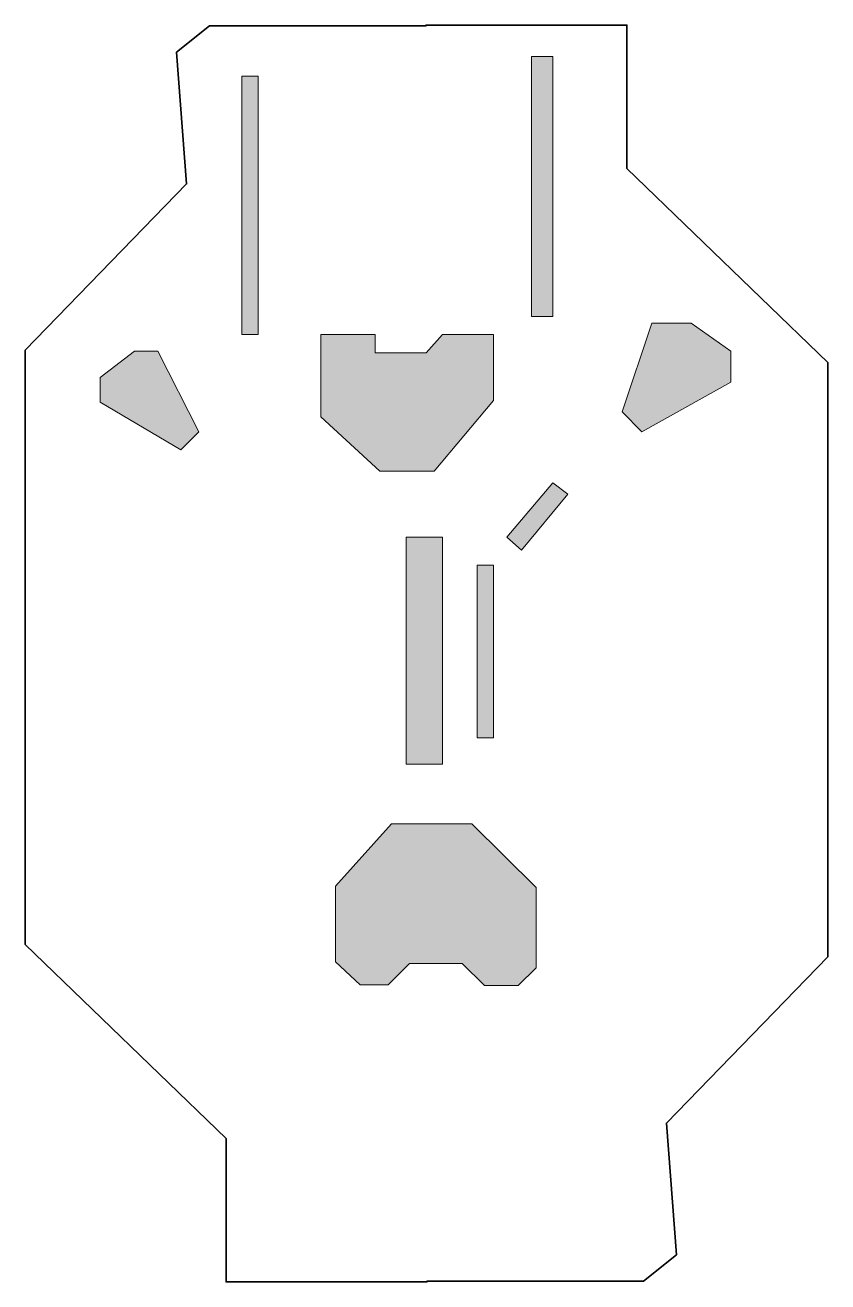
# Model space of a CAD drawing. Header units: inches. Extents: x 14 to 186, y -235 to 35.
import ezdxf

# ---------------------------------------------------------------- set-up
doc = ezdxf.new("R2010")
doc.units = ezdxf.units.IN
doc.header["$MEASUREMENT"] = 0
doc.layers.add('Layer 1', color=7, linetype='Continuous')

msp = doc.modelspace()

# ---------------------------------------------------------------- hatches: boundary and pattern name
at = {"layer": 'Layer 1', "true_color": 0xffffff}
h = msp.add_hatch(color=7, dxfattribs=at)
h.dxf.hatch_style = 2
h.paths.add_polyline_path([(122.45, 27.91), (127.03, 27.91), (127.03, -27.83), (122.45, -27.83)])
h = msp.add_hatch(color=7, dxfattribs=at)
h.dxf.hatch_style = 2
h.paths.add_polyline_path([(60.36, 23.68), (63.88, 23.68), (63.88, -31.71), (60.36, -31.71)])
h = msp.add_hatch(color=7, dxfattribs=at)
h.dxf.hatch_style = 2
h.paths.add_polyline_path([(141.85, -48.29), (146.08, -52.52), (165.13, -41.94), (165.13, -35.24), (156.66, -29.24), (148.2, -29.24)])
h = msp.add_hatch(color=7, dxfattribs=at)
h.dxf.hatch_style = 2
h.paths.add_polyline_path([(77.29, -35.59), (77.29, -31.71), (88.93, -31.71), (88.93, -35.59), (99.87, -35.59), (103.4, -31.71), (114.33, -31.71), (114.33, -45.82), (101.63, -60.99), (89.99, -60.99), (77.29, -49.35)])
h = msp.add_hatch(color=7, dxfattribs=at)
h.dxf.hatch_style = 2
h.paths.add_polyline_path([(42.36, -35.24), (37.43, -35.24), (30.02, -40.88), (30.02, -46.17), (47.3, -56.4), (51.18, -52.52)])
h = msp.add_hatch(color=7, dxfattribs=at)
h.dxf.hatch_style = 2
h.paths.add_polyline_path([(127.03, -63.46), (130.21, -65.93), (120.33, -77.92), (117.15, -75.1)])
h = msp.add_hatch(color=7, dxfattribs=at)
h.dxf.hatch_style = 2
h.paths.add_polyline_path([(95.63, -75.1), (103.4, -75.1), (103.4, -123.78), (95.63, -123.78)])
h = msp.add_hatch(color=7, dxfattribs=at)
h.dxf.hatch_style = 2
h.paths.add_polyline_path([(110.8, -81.1), (114.33, -81.1), (114.33, -118.14), (110.8, -118.14)])
h = msp.add_hatch(color=7, dxfattribs=at)
h.dxf.hatch_style = 2
h.paths.add_polyline_path([(85.76, -171.05), (91.75, -171.05), (96.34, -166.47), (107.63, -166.47), (112.39, -171.23), (119.62, -171.23), (123.42, -167.44), (123.42, -150.24), (109.7, -136.53), (92.46, -136.53), (80.46, -149.89), (80.46, -166.12)])

# ---------------------------------------------------------------- linework, layer by layer
at = {"layer": 'Layer 1', "color": 18, "lineweight": 35, "true_color": 0x000000}
msp.add_lwpolyline([(185.95, -37.7), (142.91, 3.92), (142.91, 34.61), (99.87, 34.61), (99.87, 34.44), (53.48, 34.44), (46.42, 28.79), (48.54, 0.57), (13.97, -35.06), (13.97, -162.41), (57.01, -204.04), (57.01, -234.73), (100.04, -234.73), (100.04, -234.55), (146.43, -234.55), (153.49, -228.91), (151.37, -200.69), (185.95, -165.06), (185.95, -37.7)], dxfattribs=at)
at = {"layer": 'Layer 1', "lineweight": 0}
for points in [[(122.45, 27.91), (127.03, 27.91), (127.03, -27.83), (122.45, -27.83), (122.45, 27.91)], [(60.36, 23.68), (63.88, 23.68), (63.88, -31.71), (60.36, -31.71), (60.36, 23.68)], [(141.85, -48.29), (146.08, -52.52), (165.13, -41.94), (165.13, -35.24), (156.66, -29.24), (148.2, -29.24), (141.85, -48.29)], [(77.29, -35.59), (77.29, -31.71), (88.93, -31.71), (88.93, -35.59), (99.87, -35.59), (103.4, -31.71), (114.33, -31.71), (114.33, -45.82), (101.63, -60.99), (89.99, -60.99), (77.29, -49.35), (77.29, -35.59)], [(42.36, -35.24), (37.43, -35.24), (30.02, -40.88), (30.02, -46.17), (47.3, -56.4), (51.18, -52.52), (42.36, -35.24)], [(127.03, -63.46), (130.21, -65.93), (120.33, -77.92), (117.15, -75.1), (127.03, -63.46)], [(95.63, -75.1), (103.4, -75.1), (103.4, -123.78), (95.63, -123.78), (95.63, -75.1)], [(110.8, -81.1), (114.33, -81.1), (114.33, -118.14), (110.8, -118.14), (110.8, -81.1)], [(85.76, -171.05), (91.75, -171.05), (96.34, -166.47), (107.63, -166.47), (112.39, -171.23), (119.62, -171.23), (123.42, -167.44), (123.42, -150.24), (109.7, -136.53), (92.46, -136.53), (80.46, -149.89), (80.46, -166.12), (85.76, -171.05)]]:
    msp.add_lwpolyline(points, dxfattribs=at)

doc.saveas('drawing.dxf')
